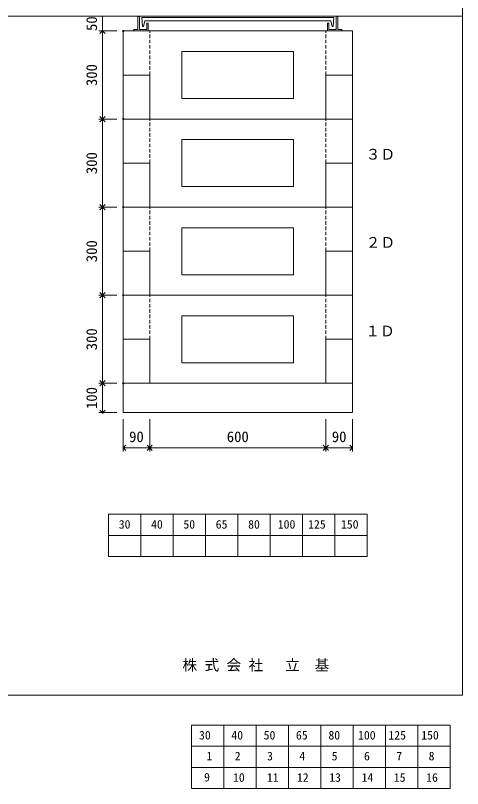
# Model space of a CAD drawing. Units: millimetres, scale not verified. Extents: x -4890 to 18490, y -2296 to 2296.
# Drawn here: x 3368 to 4890, y -2296 to 337 of the extents above; entities that cross this region are included whole.
import ezdxf
from ezdxf.enums import TextEntityAlignment as Align

# ---------------------------------------------------------------- set-up
doc = ezdxf.new("R2010")
doc.units = ezdxf.units.MM
doc.header["$LTSCALE"] = 10
doc.header["$PDMODE"] = 32
doc.header["$PDSIZE"] = 4
for name, pattern in [('DASHED1', [1.8, 1.2, -0.6]), ('USER2', [50.8, 31.75, -6.35, 6.35, -6.35]), ('USER5', [3.185, 0.01, -3.175])]:
    doc.linetypes.add(name, pattern=pattern)
for name, color, linetype, lineweight in [('0-1_Defpoints', 7, 'USER2', 5), ('0-2_waku', 7, 'Continuous', 18), ('0-3_gaikei', 7, 'Continuous', 18), ('0-4_kakure', 7, 'USER5', 18), ('0-5_sunpou', 7, 'Continuous', 5), ('0-8_uchigawa', 6, 'Continuous', 18), ('0-A_futa', 3, 'Continuous', 18), ('0-B_GL', 4, 'Continuous', 18), ('0-D_文字１', 7, 'Continuous', 18), ('1-4_文字２', 7, 'Continuous', 5)]:
    doc.layers.add(name, color=color, linetype=linetype, lineweight=lineweight)
doc.styles.add('ＭＳ ゴシック', font='')
doc.styles.get('ＭＳ ゴシック').set_extended_font_data('MS Gothic')

# ---------------------------------------------------------------- blocks, each defined once
blk = doc.blocks.new('_Open90_20')
at = {"layer": '0-5_sunpou'}
blk.add_line((0, 0), (-1, 0), dxfattribs=at)
blk.add_lwpolyline([(-0.5, 0.5), (0, 0), (-0.5, -0.5)], dxfattribs=at)
blk = doc.blocks.new('_Open90')
at = {"layer": '0-5_sunpou'}
blk.add_line((0, 0), (-1, 0), dxfattribs=at)
blk.add_lwpolyline([(-0.5, 0.5), (0, 0), (-0.5, -0.5)], dxfattribs=at)
blk = doc.blocks.new('D67(1)')
at = {"layer": '0-1_Defpoints'}
for p in [(592.32, 2214.36), (522.02, 1914.36), (592.32, 1914.36)]:
    blk.add_point(p, dxfattribs=at)
at = {"layer": '0-5_sunpou'}
for p, q in [((570.32, 2214.36), (509.02, 2214.36)), ((522.02, 2196.36), (522.02, 1932.36)), ((570.32, 1914.36), (509.02, 1914.36))]:
    blk.add_line(p, q, dxfattribs=at)
at = {"layer": '0-5_sunpou', "xscale": 18, "yscale": 18}
for p, rotation in [((522.02, 2214.36), 90), ((522.02, 1914.36), 270)]:
    blk.add_blockref('_Open90', p, dxfattribs=dict(at, rotation=rotation))
at = {"layer": '0-5_sunpou', "style": 'ＭＳ ゴシック'}
blk.add_text('300', height=36.66, rotation=90, dxfattribs=at).set_placement((514.02, 2026.86), align=Align.BOTTOM_LEFT)
blk = doc.blocks.new('D65(1)')
at = {"layer": '0-1_Defpoints'}
for p in [(592.32, 1914.36), (522.02, 1614.36), (592.32, 1614.36)]:
    blk.add_point(p, dxfattribs=at)
at = {"layer": '0-5_sunpou'}
for p, q in [((570.32, 1914.36), (509.02, 1914.36)), ((522.02, 1896.36), (522.02, 1632.36)), ((570.32, 1614.36), (509.02, 1614.36))]:
    blk.add_line(p, q, dxfattribs=at)
at = {"layer": '0-5_sunpou', "xscale": 18, "yscale": 18}
for p, rotation in [((522.02, 1914.36), 90), ((522.02, 1614.36), 270)]:
    blk.add_blockref('_Open90', p, dxfattribs=dict(at, rotation=rotation))
at = {"layer": '0-5_sunpou', "style": 'ＭＳ ゴシック'}
blk.add_text('300', height=36.66, rotation=90, dxfattribs=at).set_placement((514.02, 1726.86), align=Align.BOTTOM_LEFT)
blk = doc.blocks.new('_Open90_23')
at = {"layer": '0-5_sunpou'}
blk.add_line((0, 0), (-1, 0), dxfattribs=at)
blk.add_lwpolyline([(-0.5, 0.5), (0, 0), (-0.5, -0.5)], dxfattribs=at)

msp = doc.modelspace()

# ---------------------------------------------------------------- linework, layer by layer
at = {"layer": '0-2_waku'}
for p, q in [((4890, 2296.38), (4890, -1978.62)), ((4890, 2296.38), (4890, -1978.62)), ((3685, -1361.96), (3685, -1505.96)), ((3685, -1361.96), (3685, -1505.96)), ((3685, -1361.96), (3685, -1505.96)), ((3685, -1361.96), (3685, -1505.96)), ((3685, -1361.96), (4565, -1361.96)), ((3795, -1361.96), (3795, -1505.96)), ((3905, -1361.96), (3905, -1505.96)), ((3905, -1361.96), (3905, -1505.96)), ((4015, -1361.96), (4015, -1505.96)), ((4125, -1361.96), (4125, -1505.96)), ((4235, -1361.96), (4235, -1505.96)), ((4345, -1361.96), (4345, -1505.96)), ((4455, -1361.96), (4455, -1505.96)), ((4565, -1361.96), (4565, -1505.96)), ((3685, -1433.96), (4565, -1433.96)), ((3685, -1505.96), (4565, -1505.96)), ((-1230, -1978.62), (4890, -1978.62)), ((-1230, -1978.62), (4890, -1978.62)), ((-1230, -1978.62), (4890, -1978.62))]:
    msp.add_line(p, q, dxfattribs=at)
at = {"layer": '0-3_gaikei'}
for p, q in [((4515, 284.04), (3735, 284.04)), ((4515, 284.04), (3735, 284.04)), ((4515, 284.04), (3735, 284.04)), ((3735, 284.04), (3735, 134.04)), ((4425, 284.04), (3825, 284.04)), ((4515, 284.04), (4515, 134.04)), ((4515, 284.04), (4515, 134.04)), ((3825, 134.04), (3735, 134.04)), ((3735, 134.04), (3735, -15.96)), ((3825, 134.04), (3825, -15.96)), ((3825, 134.04), (3825, -15.96)), ((4425, 134.04), (4425, -15.96)), ((4515, 134.04), (4425, 134.04)), ((4515, 134.04), (4515, -15.96)), ((4515, -15.96), (3735, -15.96)), ((4515, -15.96), (3735, -15.96)), ((4515, -15.96), (3735, -15.96)), ((4515, -15.96), (3735, -15.96)), ((4515, -15.96), (3735, -15.96)), ((4515, -15.96), (3735, -15.96)), ((4515, -15.96), (3735, -15.96)), ((4515, -15.96), (3735, -15.96)), ((4515, -15.96), (3735, -15.96)), ((3735, -15.96), (3735, -165.96)), ((4425, -15.96), (3825, -15.96)), ((4425, -15.96), (3825, -15.96)), ((4425, -15.96), (3825, -15.96)), ((4515, -15.96), (4515, -165.96)), ((4515, -15.96), (4515, -165.96)), ((3825, -165.96), (3735, -165.96)), ((3735, -165.96), (3735, -315.96)), ((3825, -165.96), (3825, -315.96)), ((3825, -165.96), (3825, -315.96)), ((4425, -165.96), (4425, -315.96)), ((4515, -165.96), (4425, -165.96)), ((4515, -165.96), (4515, -315.96)), ((4515, -315.96), (3735, -315.96)), ((4515, -315.96), (3735, -315.96)), ((4515, -315.96), (3735, -315.96)), ((4515, -315.96), (3735, -315.96)), ((4515, -315.96), (3735, -315.96)), ((4515, -315.96), (3735, -315.96)), ((3735, -315.96), (3735, -465.96)), ((4425, -315.96), (3825, -315.96)), ((4425, -315.96), (3825, -315.96)), ((4515, -315.96), (4515, -465.96)), ((3825, -465.96), (3735, -465.96)), ((3735, -465.96), (3735, -615.96)), ((3825, -465.96), (3825, -615.96)), ((3825, -465.96), (3825, -615.96)), ((4425, -465.96), (4425, -615.96)), ((4515, -465.96), (4425, -465.96)), ((4515, -465.96), (4515, -615.96)), ((3735, -615.96), (3735, -765.96)), ((3735, -615.96), (3735, -765.96)), ((4515, -615.96), (3735, -615.96)), ((4515, -615.96), (3735, -615.96)), ((4515, -615.96), (3735, -615.96)), ((4515, -615.96), (3735, -615.96)), ((4515, -615.96), (3735, -615.96)), ((4515, -615.96), (3735, -615.96)), ((4425, -615.96), (3825, -615.96)), ((4425, -615.96), (3825, -615.96)), ((4515, -615.96), (4515, -765.96)), ((3825, -765.96), (3735, -765.96)), ((3735, -765.96), (3735, -915.96)), ((3825, -765.96), (3825, -915.96)), ((3825, -765.96), (3825, -915.96)), ((4425, -765.96), (4425, -915.96)), ((4515, -765.96), (4515, -915.96)), ((4515, -915.96), (3735, -915.96)), ((4515, -915.96), (3735, -915.96)), ((4515, -915.96), (3735, -915.96)), ((3735, -1015.96), (3735, -915.96)), ((4425, -915.96), (3825, -915.96)), ((4515, -1015.96), (4515, -915.96)), ((4515, -1015.96), (3735, -1015.96))]:
    msp.add_line(p, q, dxfattribs=at)
for points in [[(4515, 284.04), (3735, 284.04), (3735, 134.04)], [(4515, -15.96), (3735, -15.96), (3735, -165.96)], [(4515, -615.96), (4515, -765.96), (4425, -765.96)]]:
    msp.add_lwpolyline(points, dxfattribs=at)
at = {"layer": '0-4_kakure', "linetype": 'DASHED1', "lineweight": 5}
for p, q in [((3825, 134.04), (3825, 284.04)), ((4425, 134.04), (4425, 284.04)), ((3825, -165.96), (3825, -15.96)), ((4425, -165.96), (4425, -15.96)), ((3825, -465.96), (3825, -315.96)), ((4425, -465.96), (4425, -315.96)), ((3825, -765.96), (3825, -615.96)), ((4425, -765.96), (4425, -615.96))]:
    msp.add_line(p, q, dxfattribs=at)
at = {"layer": '0-5_sunpou'}
for p, q in [((3713, 334.04), (3651.7, 334.04)), ((3664.7, 334.04), (3664.7, 284.04)), ((3713, 284.04), (3651.7, 284.04)), ((3713, 284.04), (3651.7, 284.04)), ((3713, 284.04), (3651.7, 284.04)), ((3713, 284.04), (3651.7, 284.04)), ((3713, -15.96), (3651.7, -15.96)), ((3713, -15.96), (3651.7, -15.96)), ((3713, -315.96), (3651.7, -315.96)), ((3713, -315.96), (3651.7, -315.96)), ((3713, -915.96), (3651.7, -915.96)), ((3713, -915.96), (3651.7, -915.96)), ((3664.7, -933.96), (3664.7, -997.96)), ((3713, -1015.96), (3651.7, -1015.96)), ((3735, -1037.96), (3735, -1148.4)), ((3825, -1037.96), (3825, -1148.4)), ((3825, -1037.96), (3825, -1148.4)), ((4425, -1037.96), (4425, -1148.4)), ((4425, -1037.96), (4425, -1148.4)), ((4515, -1037.96), (4515, -1148.4)), ((3753, -1135.4), (3807, -1135.4)), ((3843, -1135.4), (4407, -1135.4)), ((4443, -1135.4), (4497, -1135.4))]:
    msp.add_line(p, q, dxfattribs=at)
for p in [(3664.7, -915.96), (3664.7, -1015.96)]:
    msp.add_point(p, dxfattribs=at)
at = {"layer": '0-8_uchigawa'}
for p, q in [((3935, 54.04), (3935, 214.04)), ((4315, 214.04), (3935, 214.04)), ((4315, 214.04), (3935, 214.04)), ((4315, 214.04), (3935, 214.04)), ((4315, 54.04), (4315, 214.04)), ((4315, 54.04), (3935, 54.04)), ((4315, 54.04), (3935, 54.04)), ((4315, 54.04), (3935, 54.04)), ((3935, -245.96), (3935, -85.96)), ((4315, -85.96), (3935, -85.96)), ((4315, -85.96), (3935, -85.96)), ((4315, -85.96), (3935, -85.96)), ((4315, -245.96), (4315, -85.96)), ((4315, -245.96), (3935, -245.96)), ((4315, -245.96), (3935, -245.96)), ((4315, -245.96), (3935, -245.96)), ((3935, -545.96), (3935, -385.96)), ((4315, -385.96), (3935, -385.96)), ((4315, -385.96), (3935, -385.96)), ((4315, -385.96), (3935, -385.96)), ((4315, -545.96), (4315, -385.96)), ((4315, -545.96), (3935, -545.96)), ((4315, -545.96), (3935, -545.96)), ((4315, -545.96), (3935, -545.96)), ((4315, -685.96), (3935, -685.96)), ((4315, -685.96), (3935, -685.96)), ((4315, -845.96), (3935, -845.96)), ((4315, -845.96), (3935, -845.96))]:
    msp.add_line(p, q, dxfattribs=at)
for points in [[(3935, 54.04), (3935, 214.04), (3935, 54.04)], [(4315, 54.04), (4315, 214.04), (4315, 54.04)], [(3935, -245.96), (3935, -85.96), (3935, -245.96)], [(4315, -245.96), (4315, -85.96), (4315, -245.96)], [(3935, -545.96), (3935, -385.96), (3935, -545.96)], [(4315, -545.96), (4315, -385.96), (4315, -545.96)], [(3935, -685.96), (3935, -845.96), (3935, -685.96)], [(4315, -685.96), (4315, -845.96), (4315, -685.96)]]:
    msp.add_lwpolyline(points, dxfattribs=at)
at = {"layer": '0-A_futa'}
for p, q in [((3785, 332.04), (3785, 289.04)), ((3787, 334.04), (3790, 334.04)), ((3790, 334.04), (3790, 289.04)), ((3797.81, 329.54), (4452.14, 329.54)), ((3797.81, 329.54), (3800.3, 299.54)), ((3808.33, 318.54), (3804.01, 299.54)), ((3808.33, 318.54), (4441.67, 318.54)), ((4441.67, 318.54), (4445.99, 299.54)), ((4452.14, 329.54), (4449.89, 299.54)), ((4460, 334.04), (4460, 289.04)), ((4460, 334.04), (4463, 334.04)), ((4465, 332.04), (4465, 289.04)), ((3800.3, 299.54), (3804.01, 299.54)), ((3815, 309.04), (3815, 289.04)), ((3817, 311.04), (3818, 311.04)), ((3820, 309.04), (3820, 284.04)), ((4430, 309.04), (4430, 284.04)), ((4433, 311.04), (4432, 311.04)), ((4435, 309.04), (4435, 289.04)), ((4449.89, 299.54), (4445.99, 299.54)), ((3770, 287.04), (3770, 286.04)), ((3772, 289.04), (3785, 289.04)), ((3820, 284.04), (3772, 284.04)), ((3790, 289.04), (3815, 289.04)), ((4430, 284.04), (4478, 284.04)), ((4460, 289.04), (4435, 289.04)), ((4478, 289.04), (4465, 289.04)), ((4480, 287.04), (4480, 286.04))]:
    msp.add_line(p, q, dxfattribs=at)
for centre, start, end in [((3787, 332.04), 90, 180), ((4463, 332.04), 0, 90), ((3817, 309.04), 90, 180), ((3818, 309.04), 0, 90), ((4432, 309.04), 90, 180), ((4433, 309.04), 0, 90), ((3772, 287.04), 90, 180), ((3772, 286.04), 180, 270), ((4478, 287.04), 0, 90), ((4478, 286.04), 270, 0)]:
    msp.add_arc(centre, 2, start, end, dxfattribs=at)
at = {"layer": '0-B_GL'}
msp.add_line((-1230, 334.04), (4890, 334.04), dxfattribs=at)
msp.add_line((-1230, 334.04), (4890, 334.04), dxfattribs=at)
at = {"layer": '1-4_文字２'}
for p, q in [((3967.82, -2080.24), (3967.82, -2224.24)), ((3967.82, -2080.24), (3967.82, -2224.24)), ((3967.82, -2080.24), (3967.82, -2224.24)), ((3967.82, -2080.24), (3967.82, -2224.24)), ((3967.82, -2080.24), (4847.82, -2080.24)), ((3967.82, -2080.24), (3967.82, -2224.24)), ((3967.82, -2080.24), (3967.82, -2224.24)), ((3967.82, -2080.24), (3967.82, -2224.24)), ((3967.82, -2080.24), (3967.82, -2224.24)), ((3967.82, -2080.24), (4847.82, -2080.24)), ((4077.82, -2080.24), (4077.82, -2224.24)), ((4077.82, -2080.24), (4077.82, -2224.24)), ((4187.82, -2080.24), (4187.82, -2224.24)), ((4187.82, -2080.24), (4187.82, -2224.24)), ((4187.82, -2080.24), (4187.82, -2224.24)), ((4187.82, -2080.24), (4187.82, -2224.24)), ((4297.82, -2080.24), (4297.82, -2224.24)), ((4297.82, -2080.24), (4297.82, -2224.24)), ((4407.82, -2080.24), (4407.82, -2224.24)), ((4407.82, -2080.24), (4407.82, -2224.24)), ((4517.82, -2080.24), (4517.82, -2224.24)), ((4517.82, -2080.24), (4517.82, -2224.24)), ((4627.82, -2080.24), (4627.82, -2224.24)), ((4627.82, -2080.24), (4627.82, -2224.24)), ((4737.82, -2080.24), (4737.82, -2224.24)), ((4737.82, -2080.24), (4737.82, -2224.24)), ((4847.82, -2080.24), (4847.82, -2224.24)), ((4847.82, -2080.24), (4847.82, -2224.24)), ((3967.82, -2152.24), (4847.82, -2152.24)), ((3967.82, -2152.24), (4847.82, -2152.24)), ((3967.82, -2224.24), (4847.82, -2224.24)), ((3967.82, -2224.24), (4847.82, -2224.24)), ((3967.82, -2224.24), (3967.82, -2296.24)), ((3967.82, -2224.24), (3967.82, -2296.24)), ((3967.82, -2224.24), (3967.82, -2296.24)), ((3967.82, -2224.24), (3967.82, -2296.24)), ((3967.82, -2224.24), (4847.82, -2224.24)), ((3967.82, -2224.24), (3967.82, -2296.24)), ((3967.82, -2224.24), (3967.82, -2296.24)), ((3967.82, -2224.24), (3967.82, -2296.24)), ((3967.82, -2224.24), (3967.82, -2296.24)), ((3967.82, -2224.24), (4847.82, -2224.24)), ((4077.82, -2224.24), (4077.82, -2296.24)), ((4077.82, -2224.24), (4077.82, -2296.24)), ((4187.82, -2224.24), (4187.82, -2296.24)), ((4187.82, -2224.24), (4187.82, -2296.24)), ((4187.82, -2224.24), (4187.82, -2296.24)), ((4187.82, -2224.24), (4187.82, -2296.24)), ((4297.82, -2224.24), (4297.82, -2296.24)), ((4297.82, -2224.24), (4297.82, -2296.24)), ((4407.82, -2224.24), (4407.82, -2296.24)), ((4407.82, -2224.24), (4407.82, -2296.24)), ((4517.82, -2224.24), (4517.82, -2296.24)), ((4517.82, -2224.24), (4517.82, -2296.24)), ((4627.82, -2224.24), (4627.82, -2296.24)), ((4627.82, -2224.24), (4627.82, -2296.24)), ((4737.82, -2224.24), (4737.82, -2296.24)), ((4737.82, -2224.24), (4737.82, -2296.24)), ((4847.82, -2224.24), (4847.82, -2296.24)), ((4847.82, -2224.24), (4847.82, -2296.24)), ((3967.82, -2296.24), (4847.82, -2296.24)), ((3967.82, -2296.24), (4847.82, -2296.24))]:
    msp.add_line(p, q, dxfattribs=at)

# ---------------------------------------------------------------- block references
at = {"layer": '0-5_sunpou'}
for name, p in [('D67(1)', (3142.68, -1930.32)), ('D65(1)', (3142.68, -1930.32)), ('D67(1)', (3142.68, -2530.32)), ('D65(1)', (3142.68, -2530.32))]:
    msp.add_blockref(name, p, dxfattribs=at)
at = {"layer": '0-5_sunpou', "xscale": 18, "yscale": 18}
for name, p, rotation in [('_Open90_23', (3664.7, -915.96), 90), ('_Open90_23', (3664.7, -1015.96), 270), ('_Open90_20', (3735, -1135.4), 180), ('_Open90_20', (3825, -1135.4), 180), ('_Open90_20', (4425, -1135.4), 180)]:
    msp.add_blockref(name, p, dxfattribs=dict(at, rotation=rotation))
for p in [(3825, -1135.4), (4425, -1135.4), (4515, -1135.4)]:
    msp.add_blockref('_Open90_20', p, dxfattribs=at)

# ---------------------------------------------------------------- texts
at = {"layer": '0-5_sunpou', "style": 'ＭＳ ゴシック'}
for s, p in [('50', (3656.7, 284.04)), ('100', (3656.7, -1003.46))]:
    msp.add_text(s, height=36.66, rotation=90, dxfattribs=at).set_placement(p, align=Align.BOTTOM_LEFT)
for s, p in [('90', (3755, -1127.4)), ('600', (4087.5, -1127.4)), ('90', (4445, -1127.4))]:
    msp.add_text(s, height=36.66, dxfattribs=at).set_placement(p, align=Align.BOTTOM_LEFT)
at = {"layer": '0-D_文字１', "style": 'ＭＳ ゴシック'}
for s, height, p in [('３Ｄ', 36.66, (4560.68, -165.22)), ('２Ｄ', 36.66, (4560.54, -465.4)), ('１Ｄ', 36.66, (4559.23, -767.26)), ('30', 29.33, (3719.77, -1419.77)), ('40', 29.33, (3829.77, -1419.77)), ('50', 29.33, (3939.77, -1419.77)), ('65', 29.33, (4049.77, -1419.77)), ('80', 29.33, (4160.18, -1419.77)), ('100', 29.33, (4261.05, -1419.77)), ('125', 29.33, (4364.44, -1419.77)), ('150', 29.33, (4476.2, -1419.77)), ('株 式 会 社 \u3000立\u3000基', 36.66, (3936.53, -1904.98))]:
    msp.add_text(s, height=height, dxfattribs=at).set_placement(p, align=Align.BOTTOM_LEFT)
at = {"layer": '1-4_文字２', "style": 'ＭＳ ゴシック'}
for s, p in [('30', (3992.98, -2138.06)), ('30', (3992.98, -2138.06)), ('40', (4102.98, -2138.06)), ('40', (4102.98, -2138.06)), ('50', (4212.98, -2138.06)), ('50', (4212.98, -2138.06)), ('65', (4322.98, -2138.06)), ('65', (4322.98, -2138.06)), ('80', (4433.38, -2138.06)), ('80', (4433.38, -2138.06)), ('100', (4534.26, -2138.06)), ('100', (4534.26, -2138.06)), ('125', (4637.65, -2138.06)), ('125', (4637.65, -2138.06)), ('150', (4749.41, -2138.06)), ('150', (4749.41, -2138.06)), ('1', (4018.12, -2209.09)), ('2', (4114.56, -2209.09)), ('3', (4224.56, -2209.09)), ('4', (4334.56, -2209.09)), ('5', (4444.56, -2209.09)), ('6', (4554.56, -2209.09)), ('7', (4664.56, -2209.09)), ('8', (4774.56, -2209.09)), ('9', (4010.06, -2281.09)), ('10', (4108.47, -2282.06)), ('11', (4223.97, -2282.06)), ('12', (4326.18, -2282.06)), ('13', (4436.18, -2282.06)), ('14', (4546.18, -2282.06)), ('15', (4656.18, -2282.06)), ('16', (4766.18, -2282.06))]:
    msp.add_text(s, height=29.33, dxfattribs=at).set_placement(p, align=Align.BOTTOM_LEFT)

doc.saveas('drawing.dxf')
